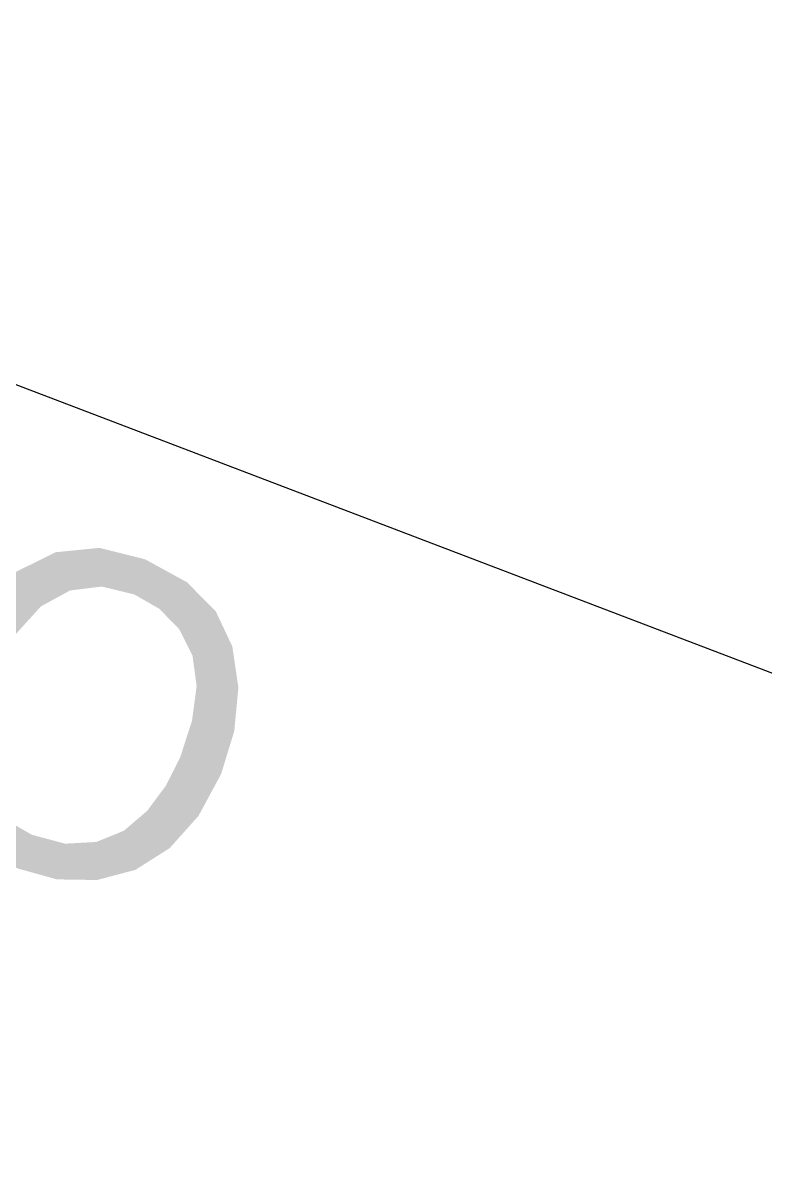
# Model space of a CAD drawing. Header units: inches. Extents: x 0.0008 to 0.0144, y 0.0003 to 0.0113.
# Drawn here: x 0.008746 to 0.008859, y 0.0071366 to 0.007309 of the extents above; entities that cross this region are included whole.
import ezdxf

# ---------------------------------------------------------------- set-up
doc = ezdxf.new("R2010")
doc.units = ezdxf.units.IN
doc.header["$MEASUREMENT"] = 0
doc.layers.add('Standard', color=7, linetype='Continuous')

# ---------------------------------------------------------------- blocks, each defined once
blk = doc.blocks.new('*U553')
at = {"color": 7, "linetype": 'ByBlock'}
for points in [[(0.2222765740469033, 0.1834227704304628), (0.2222198841387307, 0.1835729437534649), (0.2222765740469033, 0.183601049420138)], [(0.2222811689406536, 0.1834252750182046), (0.2222765740469033, 0.183601049420138), (0.2222811689406536, 0.1836015059966775)], [(0.2223130541151161, 0.1834426550103103), (0.2222811689406536, 0.1836015059966775), (0.2223130541151161, 0.1836046743011933)], [(0.2223326436265765, 0.1834533328742479), (0.2223130541151161, 0.1836046743011933), (0.2223326436265765, 0.1836066208339838)], [(0.2224338308941288, 0.1834657985546232), (0.2223326436265765, 0.1836066208339838), (0.2224338308941288, 0.1836166754152156)], [(0.222436788358694, 0.1834661628969845), (0.2224338308941288, 0.1836166754152156), (0.222436788358694, 0.1836169692868502)], [(0.2224457409537149, 0.1834672658044032), (0.222436788358694, 0.1836169692868502), (0.2224457409537149, 0.1836178588710445)], [(0.2224551341526661, 0.1834684229916528), (0.2224551341526661, 0.1836155106502829), (0.2225403296617018, 0.1834476643739348)], [(0.2222198841387307, 0.1833918698576066), (0.2221844257497016, 0.1835553642283794), (0.2222198841387307, 0.1835729437534649)], [(0.2225403296617018, 0.1834476643739348), (0.2225403296617018, 0.1835942124893318), (0.2225808627731053, 0.1834377881331087)], [(0.2225808627731053, 0.1834377881331087), (0.2225808627731053, 0.1835840795522757), (0.2225850663368993, 0.1834353661077533)], [(0.2225850663368993, 0.1834353661077533), (0.2225850663368993, 0.18358302869667), (0.2226222433766019, 0.1834139452997895)], [(0.2226222433766019, 0.1834139452997895), (0.2226222433766019, 0.1835737347493218), (0.2226300335368058, 0.18340945673569)], [(0.2226300335368058, 0.18340945673569), (0.2226300335368058, 0.1835694605069093), (0.2226770076316848, 0.1833823910232577)], [(0.2221199666654465, 0.1832841306410219), (0.2220845534697385, 0.1834871926318227), (0.2221199666654465, 0.1835234067672629)], [(0.2221214107869208, 0.1832830579944998), (0.2221199666654465, 0.1835234067672629), (0.2221214107869208, 0.1835241227323809)], [(0.2221199666654465, 0.1832841306410219), (0.2221199666654465, 0.1835234067672629), (0.2221214107869208, 0.1832830579944998)], [(0.2221272505747537, 0.1832895108894461), (0.2221214107869208, 0.1835241227323809), (0.2221272505747537, 0.1835270179766238)], [(0.2221844257497016, 0.1833526887664575), (0.2221272505747537, 0.1835270179766238), (0.2221844257497016, 0.1835553642283794)], [(0.2226770076316848, 0.1833823910232577), (0.2226770076316848, 0.1835436871385356), (0.2227024288186184, 0.1833562943629061)], [(0.2227024288186184, 0.1833562943629061), (0.2227024288186184, 0.1835297392462553), (0.222717210209527, 0.1833411202115546)], [(0.222717210209527, 0.1833411202115546), (0.222717210209527, 0.1835216291116387), (0.2227547533620595, 0.1833025794894898)], [(0.2220845534697385, 0.1833104344124764), (0.2220157369970748, 0.1834168197379979), (0.2220845534697385, 0.1834871926318227)], [(0.2220845534697385, 0.1833104344124764), (0.2220845534697385, 0.1834871926318227), (0.2221199666654465, 0.1832841306410219)], [(0.2227547533620595, 0.1833025794894898), (0.2227547533620595, 0.1835010302368202), (0.2227575353105877, 0.1832969962783012)], [(0.2227575353105877, 0.1832969962783012), (0.2227575353105877, 0.1834995038596883), (0.2227839666134955, 0.1832439501688473)], [(0.2227839666134955, 0.1832439501688473), (0.2227839666134955, 0.1834850017451038), (0.2228033939989199, 0.1832049605202015)], [(0.2228033939989199, 0.1832049605202015), (0.2228033939989199, 0.1834653841389274), (0.2228051940642226, 0.1832013478923487)], [(0.2228051940642226, 0.1832013478923487), (0.2228051940642226, 0.1834635664485162), (0.2228211807463962, 0.1830832198473261)], [(0.2220157369970748, 0.1833615490530237), (0.2219844289818015, 0.1833848036297987), (0.2220157369970748, 0.1834168197379979)], [(0.2220157369970748, 0.1833615490530237), (0.2220157369970748, 0.1834168197379979), (0.2220845534697385, 0.1833104344124764)], [(0.2228211807463962, 0.1825739614604365), (0.2228051940642226, 0.182963835892032), (0.2228211807463962, 0.1830832198473261)], [(0.2228033939989199, 0.1825540391646904), (0.2227839666134955, 0.1828900515154952), (0.2228033939989199, 0.1829503935208576)], [(0.2228051940642226, 0.1825560553530561), (0.2228033939989199, 0.1829503935208576), (0.2228051940642226, 0.182963835892032)], [(0.2218157238235513, 0.1827359719927842), (0.2218157238235513, 0.1829033493102997), (0.2218719860199496, 0.1825881760644336)], [(0.2218719860199496, 0.1825881760644336), (0.2218719860199496, 0.1828942962856748), (0.2219746627464917, 0.1824702143170873)], [(0.2219746627464917, 0.1824702143170873), (0.2219746627464917, 0.1828777748024535), (0.2219771987603776, 0.1824673007782616)], [(0.2227839666134955, 0.1825322792494213), (0.2227575353105877, 0.1828079551455022), (0.2227839666134955, 0.1828900515154952)], [(0.2219771987603776, 0.1824673007782616), (0.2219771987603776, 0.1828112677614575), (0.2219795861538711, 0.182465908163975)], [(0.2227547533620595, 0.1824995585378023), (0.222717210209527, 0.1827281131143304), (0.2227547533620595, 0.1828024470025524)], [(0.2227575353105877, 0.1825026744982332), (0.2227547533620595, 0.1828024470025524), (0.2227575353105877, 0.1828079551455022)], [(0.2219795861538711, 0.182465908163975), (0.2219795861538711, 0.1827486582947569), (0.2219844289818015, 0.1824630832457611)], [(0.2219844289818015, 0.1824630832457611), (0.2219844289818015, 0.1827349201216006), (0.2220157369970748, 0.1824448206554198)], [(0.222717210209527, 0.1824575078037382), (0.2227024288186184, 0.1826988465720863), (0.222717210209527, 0.1827281131143304)], [(0.2227024288186184, 0.1824481235551365), (0.2226770076316848, 0.1826646181690808), (0.2227024288186184, 0.1826988465720863)], [(0.2220157369970748, 0.1824448206554198), (0.2220157369970748, 0.1826461052925007), (0.2220845534697385, 0.182404678633065)], [(0.2226770076316848, 0.1824319844286218), (0.2226300335368058, 0.1826013698142916), (0.2226770076316848, 0.1826646181690808)], [(0.2226222433766019, 0.1823972162943261), (0.2225850663368993, 0.1825629723144366), (0.2226222433766019, 0.1825947177951327)], [(0.2226300335368058, 0.1824021620264601), (0.2226222433766019, 0.1825947177951327), (0.2226300335368058, 0.1826013698142916)], [(0.2220845534697385, 0.182404678633065), (0.2220845534697385, 0.1825670444221846), (0.2221199666654465, 0.1823840214090204)], [(0.2225808627731053, 0.1823724970946093), (0.2225403296617018, 0.1825247716596708), (0.2225808627731053, 0.1825593828905786)], [(0.2225850663368993, 0.1823736137399384), (0.2225808627731053, 0.1825593828905786), (0.2225850663368993, 0.1825629723144366)], [(0.2221199666654465, 0.1823840214090204), (0.2221199666654465, 0.1825465371472188), (0.2221214107869208, 0.1823831790241341)], [(0.2221214107869208, 0.1823831790241341), (0.2221214107869208, 0.1825457008771346), (0.2221272505747537, 0.1823797725593058)], [(0.2221272505747537, 0.1823797725593058), (0.2221272505747537, 0.1825423191395524), (0.2221844257497016, 0.1823637424159286)], [(0.2221844257497016, 0.1823637424159286), (0.2221844257497016, 0.1825092098137648), (0.2222198841387307, 0.1823538009848691)], [(0.2225403296617018, 0.1823617297762708), (0.2224551341526661, 0.1824899427066763), (0.2225403296617018, 0.1825247716596708)], [(0.2222198841387307, 0.1823538009848691), (0.2222198841387307, 0.1824996900102855), (0.2222765740469033, 0.1823379068952249)], [(0.2222765740469033, 0.1823379068952249), (0.2222765740469033, 0.1824844700073514), (0.2222811689406536, 0.18233661862972)], [(0.2222811689406536, 0.18233661862972), (0.2222811689406536, 0.1824832363786754), (0.2223130541151161, 0.1823361281536396)], [(0.2223326436265765, 0.1823358268165147), (0.2223130541151161, 0.1824746759053122), (0.2223326436265765, 0.1824757395497538)], [(0.2223130541151161, 0.1823361281536396), (0.2223130541151161, 0.1824746759053122), (0.2223326436265765, 0.1823358268165147)], [(0.2224338308941288, 0.182334270295805), (0.2223326436265765, 0.1824757395497538), (0.2224338308941288, 0.1824812336773081)], [(0.2223326436265765, 0.1823358268165147), (0.2223326436265765, 0.1824757395497538), (0.2224338308941288, 0.182334270295805)], [(0.222436788358694, 0.1823342248023851), (0.2224338308941288, 0.1824812336773081), (0.222436788358694, 0.1824824427245395)], [(0.2224338308941288, 0.182334270295805), (0.2224338308941288, 0.1824812336773081), (0.222436788358694, 0.1823342248023851)], [(0.2224457409537149, 0.1823366029923934), (0.222436788358694, 0.1824824427245395), (0.2224457409537149, 0.182486102653504)], [(0.2224551341526661, 0.1823390982255453), (0.2224457409537149, 0.182486102653504), (0.2224551341526661, 0.1824899427066763)]]:
    blk.add_solid(points, dxfattribs=at)
at = {"color": 7, "linetype": 'ByBlock', "extrusion": (0, 0, -1)}
for points in [[(-0.2222765740469033, 0.1834227704304628), (-0.2222765740469033, 0.183601049420138), (-0.2222811689406536, 0.1834252750182046)], [(-0.2222811689406536, 0.1834252750182046), (-0.2222811689406536, 0.1836015059966775), (-0.2223130541151161, 0.1834426550103103)], [(-0.2223130541151161, 0.1834426550103103), (-0.2223130541151161, 0.1836046743011933), (-0.2223326436265765, 0.1834533328742479)], [(-0.2223326436265765, 0.1834533328742479), (-0.2223326436265765, 0.1836066208339838), (-0.2224338308941288, 0.1834657985546232)], [(-0.2224338308941288, 0.1834657985546232), (-0.2224338308941288, 0.1836166754152156), (-0.222436788358694, 0.1834661628969845)], [(-0.222436788358694, 0.1834661628969845), (-0.222436788358694, 0.1836169692868502), (-0.2224457409537149, 0.1834672658044032)], [(-0.2224457409537149, 0.1834672658044032), (-0.2224457409537149, 0.1836178588710445), (-0.2224551341526661, 0.1834684229916528)], [(-0.2224551341526661, 0.1834684229916528), (-0.2224457409537149, 0.1836178588710445), (-0.2224551341526661, 0.1836155106502829)], [(-0.2225403296617018, 0.1834476643739348), (-0.2224551341526661, 0.1836155106502829), (-0.2225403296617018, 0.1835942124893318)], [(-0.2222198841387307, 0.1833918698576066), (-0.2222198841387307, 0.1835729437534649), (-0.2222765740469033, 0.1834227704304628)], [(-0.2225808627731053, 0.1834377881331087), (-0.2225403296617018, 0.1835942124893318), (-0.2225808627731053, 0.1835840795522757)], [(-0.2225850663368993, 0.1834353661077533), (-0.2225808627731053, 0.1835840795522757), (-0.2225850663368993, 0.18358302869667)], [(-0.2226222433766019, 0.1834139452997895), (-0.2225850663368993, 0.18358302869667), (-0.2226222433766019, 0.1835737347493218)], [(-0.2226300335368058, 0.18340945673569), (-0.2226222433766019, 0.1835737347493218), (-0.2226300335368058, 0.1835694605069093)], [(-0.2226770076316848, 0.1833823910232577), (-0.2226300335368058, 0.1835694605069093), (-0.2226770076316848, 0.1835436871385356)], [(-0.2221214107869208, 0.1832830579944998), (-0.2221214107869208, 0.1835241227323809), (-0.2221272505747537, 0.1832895108894461)], [(-0.2221272505747537, 0.1832895108894461), (-0.2221272505747537, 0.1835270179766238), (-0.2221844257497016, 0.1833526887664575)], [(-0.2221844257497016, 0.1833526887664575), (-0.2221844257497016, 0.1835553642283794), (-0.2222198841387307, 0.1833918698576066)], [(-0.2227024288186184, 0.1833562943629061), (-0.2226770076316848, 0.1835436871385356), (-0.2227024288186184, 0.1835297392462553)], [(-0.222717210209527, 0.1833411202115546), (-0.2227024288186184, 0.1835297392462553), (-0.222717210209527, 0.1835216291116387)], [(-0.2227547533620595, 0.1833025794894898), (-0.222717210209527, 0.1835216291116387), (-0.2227547533620595, 0.1835010302368202)], [(-0.2227575353105877, 0.1832969962783012), (-0.2227547533620595, 0.1835010302368202), (-0.2227575353105877, 0.1834995038596883)], [(-0.2227839666134955, 0.1832439501688473), (-0.2227575353105877, 0.1834995038596883), (-0.2227839666134955, 0.1834850017451038)], [(-0.2228033939989199, 0.1832049605202015), (-0.2227839666134955, 0.1834850017451038), (-0.2228033939989199, 0.1834653841389274)], [(-0.2228051940642226, 0.1832013478923487), (-0.2228033939989199, 0.1834653841389274), (-0.2228051940642226, 0.1834635664485162)], [(-0.2228211807463962, 0.1830832198473261), (-0.2228051940642226, 0.1834635664485162), (-0.2228211807463962, 0.1834474232347951)], [(-0.2228211807463962, 0.1825739614604365), (-0.2228211807463962, 0.1834474232347951), (-0.2228285387809165, 0.1825822029301048)], [(-0.2228285387809165, 0.1825822029301048), (-0.2228211807463962, 0.1834474232347951), (-0.2228285387809165, 0.1834399931550237)], [(-0.2228285387809165, 0.1825822029301048), (-0.2228285387809165, 0.1834399931550237), (-0.2228951878784591, 0.1827058361413653)], [(-0.2228951878784591, 0.1827058361413653), (-0.2228285387809165, 0.1834399931550237), (-0.2228951878784591, 0.183372691471393)], [(-0.2228951878784591, 0.1827058361413653), (-0.2228951878784591, 0.183372691471393), (-0.2229156059382178, 0.1827437113773213)], [(-0.2229156059382178, 0.1827437113773213), (-0.2228951878784591, 0.183372691471393), (-0.2229156059382178, 0.183329164378688)], [(-0.2229156059382178, 0.1827437113773213), (-0.2229156059382178, 0.183329164378688), (-0.222959000717945, 0.1828853342986782)], [(-0.222959000717945, 0.1828853342986782), (-0.2229156059382178, 0.183329164378688), (-0.222959000717945, 0.1832366556573685)], [(-0.222959000717945, 0.1828853342986782), (-0.222959000717945, 0.1832366556573685), (-0.2229665486582725, 0.1829099677077223)], [(-0.2229665486582725, 0.1829099677077223), (-0.222959000717945, 0.1832366556573685), (-0.2229665486582725, 0.1831856164471074)], [(-0.2229665486582725, 0.1829099677077223), (-0.2229665486582725, 0.1831856164471074), (-0.2229823860494621, 0.1830785239286391)], [(-0.2228033939989199, 0.1825540391646904), (-0.2228033939989199, 0.1829503935208576), (-0.2228051940642226, 0.1825560553530561)], [(-0.2228051940642226, 0.1825560553530561), (-0.2228051940642226, 0.182963835892032), (-0.2228211807463962, 0.1825739614604365)], [(-0.2218157238235513, 0.1827359719927842), (-0.2218096227115373, 0.1829043310266357), (-0.2218157238235513, 0.1829033493102997)], [(-0.2218719860199496, 0.1825881760644336), (-0.2218157238235513, 0.1829033493102997), (-0.2218719860199496, 0.1828942962856748)], [(-0.2219746627464917, 0.1824702143170873), (-0.2218719860199496, 0.1828942962856748), (-0.2219746627464917, 0.1828777748024535)], [(-0.2219771987603776, 0.1824673007782616), (-0.2219746627464917, 0.1828777748024535), (-0.2219771987603776, 0.1828112677614575)], [(-0.2227839666134955, 0.1825322792494213), (-0.2227839666134955, 0.1828900515154952), (-0.2228033939989199, 0.1825540391646904)], [(-0.2219795861538711, 0.182465908163975), (-0.2219771987603776, 0.1828112677614575), (-0.2219795861538711, 0.1827486582947569)], [(-0.2227547533620595, 0.1824995585378023), (-0.2227547533620595, 0.1828024470025524), (-0.2227575353105877, 0.1825026744982332)], [(-0.2227575353105877, 0.1825026744982332), (-0.2227575353105877, 0.1828079551455022), (-0.2227839666134955, 0.1825322792494213)], [(-0.2219844289818015, 0.1824630832457611), (-0.2219795861538711, 0.1827486582947569), (-0.2219844289818015, 0.1827349201216006)], [(-0.2220157369970748, 0.1824448206554198), (-0.2219844289818015, 0.1827349201216006), (-0.2220157369970748, 0.1826461052925007)], [(-0.222717210209527, 0.1824575078037382), (-0.222717210209527, 0.1827281131143304), (-0.2227547533620595, 0.1824995585378023)], [(-0.2227024288186184, 0.1824481235551365), (-0.2227024288186184, 0.1826988465720863), (-0.222717210209527, 0.1824575078037382)], [(-0.2220845534697385, 0.182404678633065), (-0.2220157369970748, 0.1826461052925007), (-0.2220845534697385, 0.1825670444221846)], [(-0.2226770076316848, 0.1824319844286218), (-0.2226770076316848, 0.1826646181690808), (-0.2227024288186184, 0.1824481235551365)], [(-0.2226222433766019, 0.1823972162943261), (-0.2226222433766019, 0.1825947177951327), (-0.2226300335368058, 0.1824021620264601)], [(-0.2226300335368058, 0.1824021620264601), (-0.2226300335368058, 0.1826013698142916), (-0.2226770076316848, 0.1824319844286218)], [(-0.2221199666654465, 0.1823840214090204), (-0.2220845534697385, 0.1825670444221846), (-0.2221199666654465, 0.1825465371472188)], [(-0.2225808627731053, 0.1823724970946093), (-0.2225808627731053, 0.1825593828905786), (-0.2225850663368993, 0.1823736137399384)], [(-0.2225850663368993, 0.1823736137399384), (-0.2225850663368993, 0.1825629723144366), (-0.2226222433766019, 0.1823972162943261)], [(-0.2221214107869208, 0.1823831790241341), (-0.2221199666654465, 0.1825465371472188), (-0.2221214107869208, 0.1825457008771346)], [(-0.2221272505747537, 0.1823797725593058), (-0.2221214107869208, 0.1825457008771346), (-0.2221272505747537, 0.1825423191395524)], [(-0.2221844257497016, 0.1823637424159286), (-0.2221272505747537, 0.1825423191395524), (-0.2221844257497016, 0.1825092098137648)], [(-0.2222198841387307, 0.1823538009848691), (-0.2221844257497016, 0.1825092098137648), (-0.2222198841387307, 0.1824996900102855)], [(-0.2225403296617018, 0.1823617297762708), (-0.2225403296617018, 0.1825247716596708), (-0.2225808627731053, 0.1823724970946093)], [(-0.2222765740469033, 0.1823379068952249), (-0.2222198841387307, 0.1824996900102855), (-0.2222765740469033, 0.1824844700073514)], [(-0.2222811689406536, 0.18233661862972), (-0.2222765740469033, 0.1824844700073514), (-0.2222811689406536, 0.1824832363786754)], [(-0.2223130541151161, 0.1823361281536396), (-0.2222811689406536, 0.1824832363786754), (-0.2223130541151161, 0.1824746759053122)], [(-0.222436788358694, 0.1823342248023851), (-0.222436788358694, 0.1824824427245395), (-0.2224457409537149, 0.1823366029923934)], [(-0.2224457409537149, 0.1823366029923934), (-0.2224457409537149, 0.182486102653504), (-0.2224551341526661, 0.1823390982255453)], [(-0.2224551341526661, 0.1823390982255453), (-0.2224551341526661, 0.1824899427066763), (-0.2225403296617018, 0.1823617297762708)]]:
    blk.add_solid(points, dxfattribs=at)

msp = doc.modelspace()

# ---------------------------------------------------------------- linework, layer by layer
at = {"layer": 'Standard', "color": 4, "linetype": 'ByBlock'}
msp.add_line((0.008600618998705355, 0.007308967569903008), (0.00905232452975667, 0.00713661831382159), dxfattribs=at)

# ---------------------------------------------------------------- block references
at = {"color": 7, "linetype": 'ByBlock', "xscale": 0.03937007874015748, "yscale": 0.03937007874015748, "zscale": 0.03937007874015748}
msp.add_blockref('*U553', (0, 0), dxfattribs=at)

doc.saveas('drawing.dxf')
